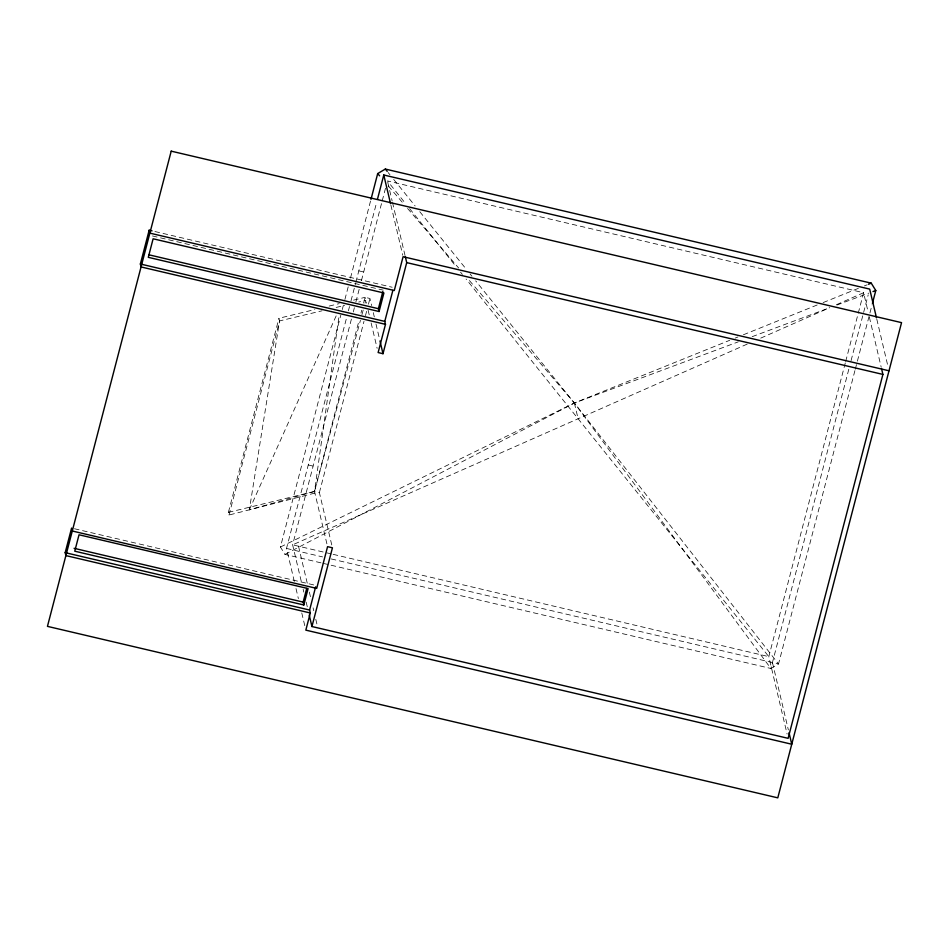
<?xml version="1.0" encoding="UTF-8"?>
<svg xmlns="http://www.w3.org/2000/svg" width="949" height="949" viewBox="0 0 949 949"><rect width="100%" height="100%" fill="white"/><g stroke="black" fill="none" stroke-linecap="round" stroke-linejoin="round"><path stroke-width="0.71" stroke-dasharray="4.75 3.56" d="M326.907 543.836L314.522 491.44L339.161 315.234M331.77 544.975L319.386 492.578L314.522 491.44L249.326 509.838L279.575 320.928L278.947 318.271L314.831 309.552M314.902 493.077L229.017 515.022L228.389 512.365L278.947 318.271M229.017 515.022L279.575 320.928L322.008 310.809M321.023 562.852L284.973 554.394L280.43 547.015L340.798 315.234M342.292 309.504L343.408 305.21M344.902 299.493L348.627 285.186M350.489 278.033L370.608 200.761M294.309 581.405L286.515 548.439L346.919 316.527M348.402 310.821L349.517 306.539M351.011 300.833L355.472 283.704M355.839 282.28L376.694 202.196M351.415 319.101L292.624 544.833L301.438 582.093M353.277 311.96L354.392 307.69M355.875 301.972L359.22 289.125M361.45 280.572L381.854 202.256M382.222 200.832L385.555 188.032M228.389 512.365L314.522 491.44L359.125 320.169M360.988 313.04L361.723 310.181M363.586 303.051L365.068 297.334L369.944 298.484L371.617 305.566M319.386 492.578L364.001 321.32M365.484 315.614L366.599 311.331M368.461 304.19L369.944 298.484M845.298 362.921L768.809 656.637L787.101 734.04M845.678 361.486L863.59 292.719L387.406 180.915L405.923 203.999M848.821 369.232L770.885 668.487L322.458 563.196M851.063 360.644L868.205 294.831M854.907 370.656L778.524 663.968L770.885 668.487L574.382 403.017L475.663 280.857M855.286 369.22L872.048 304.843M314.522 491.44L360.43 320.323M361.96 314.617L363.491 308.911M365.021 303.217L365.792 300.358L358.734 302.043M249.326 509.838L336.776 314.499M284.973 554.394L574.382 403.017L729.686 340.311M280.43 547.015L574.382 403.017L738.275 341.842M747.231 344.096L292.624 544.833L331.687 554.002M760.754 338.117L829.758 307.654M836.532 304.665L863.59 292.719L867.991 311.355M735.178 338.093L737.931 336.978M743.423 334.76L817.647 304.795M823.139 302.577L858.869 288.152M864.373 285.934L867.125 284.819M752.166 336.67L828.56 308.152M836.888 305.044L868.833 293.122M329.184 306.064L339.232 303.621M353.586 300.133L365.068 297.334L366.456 303.182M336.148 307.429L344.629 305.412M358.817 270.856L363.681 272.007M154.924 231.532L392.151 287.239M152.457 235.957L383.242 290.145M308.259 464.963L313.134 466.101M333.135 554.346L768.809 656.637L466.089 279.053M286.515 548.439L322.565 556.909M331.213 558.937L778.524 663.968L574.382 403.017L469.292 280.418M74.461 528.747L316.005 585.462M388.295 185.957L402.756 202.825M407.584 208.448L458.687 268.057M388.117 172.516L389.98 174.83M393.705 179.432L415.128 205.945M419.79 211.71L466.35 269.326M470.075 273.941L471.938 276.242M409.624 208.626L455.911 266.361M460.538 272.126L462.388 274.439M876.805 319.196L887.991 366.504M869.343 317.085L881.206 367.251M772.439 662.532L788.358 729.9M574.382 403.017L578.107 418.77M387.75 182.338L392.151 200.974M392.495 202.41L405.021 255.435M390.893 205.114L402.756 255.269M373.289 312.636L374.297 316.883M375.97 323.965L379.647 339.54M368.117 310.24L369.458 315.875M371.118 322.933L377.133 348.33M298.508 546.209L307.654 584.916M309.35 592.081L310.703 597.811M313.075 607.846L313.751 610.705M315.792 619.306L317.144 625.047M303.134 589.258L303.81 592.129M306.183 602.164L307.535 607.894M296.005 588.582L298.377 598.605M301.77 612.947L304.819 625.842"/><path stroke-width="1.42" d="M789.034 732.77L791.751 744.23L305.827 630.136L310.299 612.983L65.884 555.592L65.184 552.65L71.59 528.071L72.29 531.013L316.705 588.404L327.571 546.66L332.447 547.798L311.936 626.53L788.121 738.334L882.902 374.416L881.538 368.675M405.365 256.871L406.718 262.612L382.993 353.704L378.129 352.553L385.484 324.333L141.057 266.942L140.369 264L149.171 230.192L152.054 230.868M370.988 199.337L377.69 173.584L385.33 169.064L871.241 283.158L875.785 290.536L872.428 303.407M377.441 199.326L383.776 175.007L869.699 289.101L876.473 317.773M379.078 311.521L383.906 292.968L153.121 238.78L148.293 257.333L379.078 311.521L378.402 308.698L382.862 291.568M303.834 604.988L308.105 588.57L79.028 534.785L74.757 551.191L303.834 604.988L303.158 602.105L306.717 588.427M310.299 612.983L309.611 610.041L315.649 586.826M385.484 324.333L384.784 321.391L392.862 290.394M868.489 284.261L871.241 283.158M872.997 291.568L875.785 290.536M889.011 370.798L403.088 256.704L394.286 290.513L149.871 233.134L149.171 230.192M406.718 262.612L882.902 374.416M149.064 254.842L378.402 308.698M140.369 264L384.784 321.391M74.069 548.308L303.158 602.105M65.184 552.65L309.611 610.041M377.69 173.584L379.624 175.826M385.33 169.064L387.192 171.366M383.776 175.007L390.561 203.679M379.98 340.952L382.993 353.704M309.232 615.059L311.936 626.53M171.211 151.152L47.45 626.364L777.789 797.848L901.55 322.636L171.211 151.152"/></g></svg>
